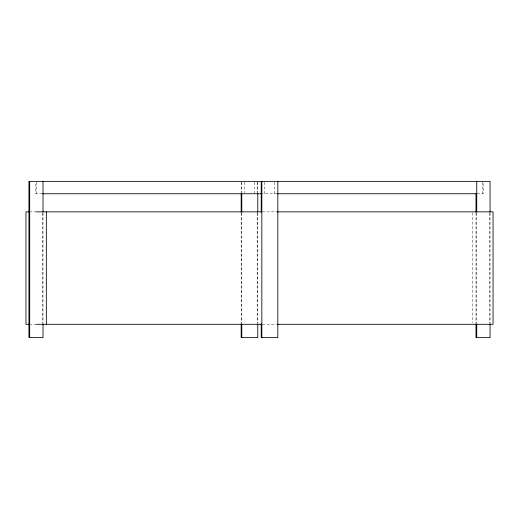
<?xml version="1.0" encoding="UTF-8"?>
<svg xmlns="http://www.w3.org/2000/svg" width="519" height="519" viewBox="0 0 519 519"><rect width="100%" height="100%" fill="white"/><g stroke="black" fill="none" stroke-linecap="round" stroke-linejoin="round"><path stroke-width="0.39" stroke-dasharray="2.6 1.95" d="M42.234 193.749L35.753 193.749L35.753 182.137M260.752 193.749L276.724 193.749M477.136 193.749L483.247 193.749L483.247 182.137M29.349 211.856L35.668 211.856M262.413 211.856L276.711 211.856M29.349 324.297L35.675 324.297M262.413 324.297L276.711 324.297M490.059 212.939L490.059 323.058M489.32 212.939L489.32 323.058M482.806 182.137L482.806 193.749M476.727 212.939L476.727 323.058M475.994 212.939L475.994 323.058M472.465 212.667L472.465 322.675M274.285 182.137L274.285 193.749M264.761 182.137L264.761 193.749M257.781 182.175L257.781 192.698M257.781 212.939L257.781 323.058M257.165 182.175L257.165 192.698M257.165 212.939L257.165 323.058M254.239 182.137L254.239 192.977M244.715 182.137L244.715 192.977M241.789 182.175L241.789 192.698M241.789 212.939L241.789 323.058M241.173 182.175L241.173 192.698M241.173 212.939L241.173 323.058M43.006 212.939L43.006 323.058M42.266 212.939L42.266 323.058M36.194 182.137L36.194 193.749"/><path stroke-width="0.78" d="M42.636 193.749L261.712 193.749M277.036 193.749L476.799 193.749M29.349 211.856L25.95 211.856L25.95 324.297L29.349 324.297M36.148 211.856L261.686 211.856M277.081 211.856L493.05 211.856L493.05 324.297L277.165 324.297M36.148 324.297L261.991 324.297M490.059 212.135L490.059 181.365L28.941 181.365L28.941 337.635L43.006 337.635L43.006 323.869M490.059 323.869L490.059 337.635L475.994 337.635L475.994 323.869M476.727 181.365L476.727 212.135M476.727 323.869L476.727 337.635M475.994 193.509L475.994 212.135M277.827 181.365L277.827 337.635L261.219 337.635L261.219 323.869M261.836 181.365L261.836 337.635M261.219 181.365L261.219 212.135M257.781 193.509L257.781 212.135M257.781 323.869L257.781 337.635L241.173 337.635L241.173 323.869M241.789 193.509L241.789 212.135M241.789 323.869L241.789 337.635M241.173 193.509L241.173 212.135M46.34 211.856L46.34 324.297M43.006 181.365L43.006 212.135M29.68 181.365L29.68 337.635"/></g></svg>
